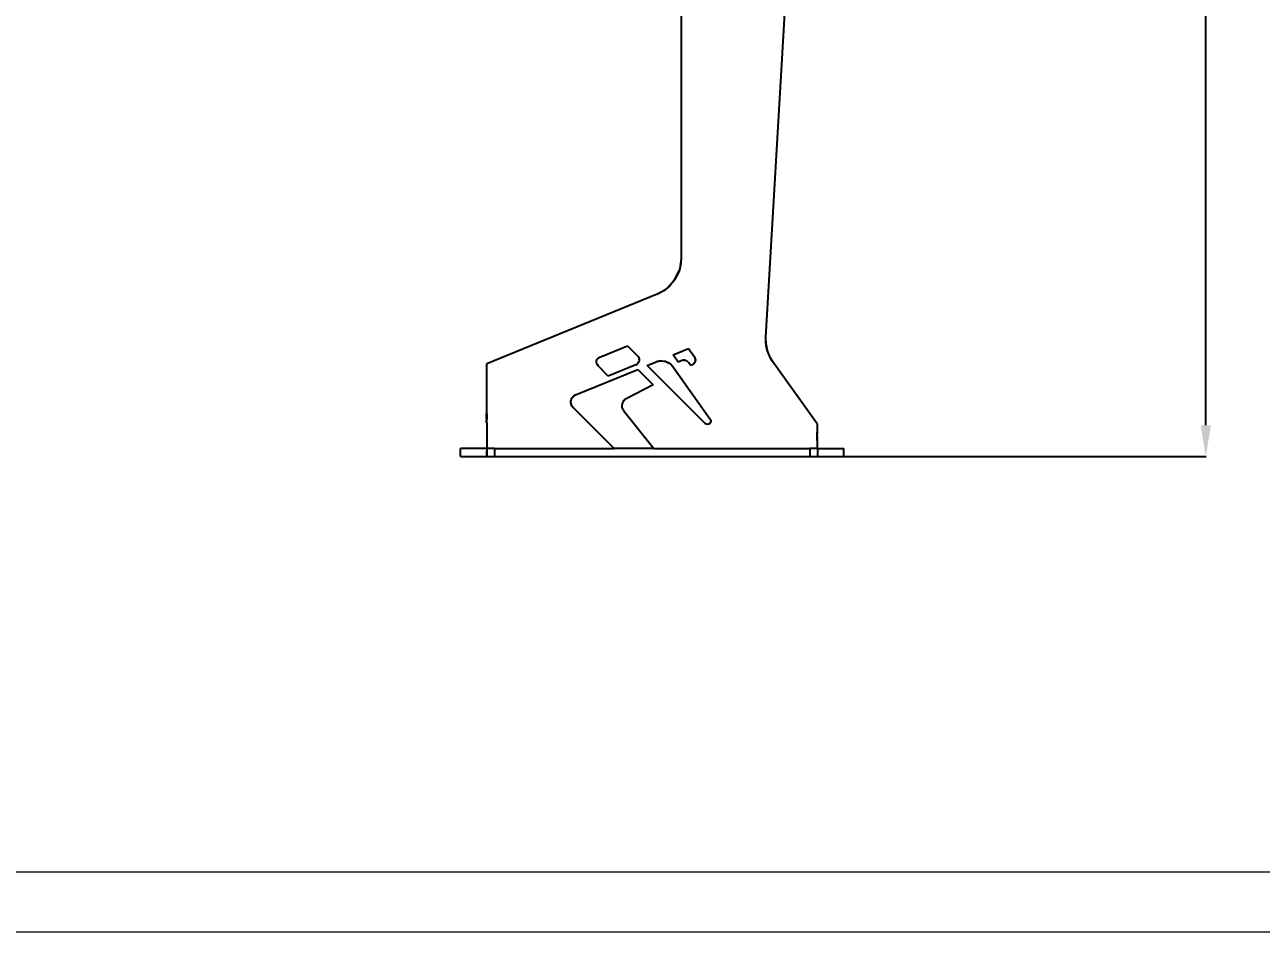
# Model space of a CAD drawing. Header units: millimetres. Extents: x -1533 to 3873, y -634 to 3374.
# Drawn here: x 60 to 1653, y -634 to 535 of the extents above; entities that cross this region are included whole.
import ezdxf

# ---------------------------------------------------------------- set-up
doc = ezdxf.new("R2010")
doc.units = ezdxf.units.MM
doc.header["$MEASUREMENT"] = 0
doc.layers.add('DIMS', color=7, linetype='Continuous')
doc.layers.add('tabelka', color=155, linetype='Continuous')
doc.styles.get("Standard").update_dxf_attribs({"font": 'arial.ttf'})
doc.dimstyles.new('ISO-25', dxfattribs={"dimtxt": 2.5, "dimasz": 2.5, "dimexe": 1.25, "dimexo": 0.625, "dimtad": 1, "dimtxsty": 'Standard', "dimcen": 2.5, "dimadec": 0, "dimazin": 0, "dimtfac": 1, "dimtmove": 0, "dimatfit": 3, "dimfxl": 1, "dimarcsym": 0})

# ---------------------------------------------------------------- blocks, each defined once
blk = doc.blocks.new('*D29')
at = {"layer": 'Defpoints', "color": 0}
for p in [(1386, 1449), (1114.4, -20.7), (1581.1, -20.7)]:
    blk.add_point(p, dxfattribs=at)
at = {"layer": 'DIMS', "color": 0, "lineweight": -2}
for p, q in [((1386.5, 1449), (1581.6, 1449)), ((1581.1, 1409), (1581.1, 826.5)), ((1581.1, 19.3), (1581.1, 670.3)), ((1114.9, -20.7), (1581.6, -20.7))]:
    blk.add_line(p, q, dxfattribs=at)
at = {"layer": 'DIMS', "color": 0}
for points in [[(1587.8, 1409), (1574.5, 1409), (1581.1, 1449)], [(1574.5, 19.3), (1587.8, 19.3), (1581.1, -20.7)]]:
    blk.add_solid(points, dxfattribs=at)
at = {"layer": 'DIMS', "color": 0, "insert": (1581.1, 748.4), "char_height": 55, "attachment_point": 5, "rotation": 90}
blk.add_mtext('147', dxfattribs=at)

msp = doc.modelspace()

# ---------------------------------------------------------------- linework, layer by layer
for p, q in [((905.38799, 1300.81803), (905.38799, 234.34221)), ((1014.3152, 132.97031), (1080.38799, 1261.73966)), ((905.38799, 234.34221), (903.46171, 221.40488)), ((904.42014, 224.55204), (903.46171, 221.40488)), ((905.38799, 234.34221), (904.42014, 224.55204)), ((896.90076, 206.47306), (902.51251, 218.28803)), ((901.55408, 215.14087), (896.90076, 206.47306)), ((902.51251, 218.28803), (901.55408, 215.14087)), ((903.46171, 221.40488), (902.51251, 218.28803)), ((874.32042, 188.06517), (885.56516, 194.7468)), ((883.01515, 192.66799), (874.32042, 188.06517)), ((885.56516, 194.7468), (883.01515, 192.66799)), ((888.09035, 196.80538), (885.56516, 194.7468)), ((888.09035, 196.80538), (896.90076, 206.47306)), ((890.64034, 198.88417), (888.09035, 196.80538)), ((896.90076, 206.47306), (890.64034, 198.88417)), ((874.32042, 188.06517), (654.88799, 98.293)), ((1014.30411, 127.32282), (1014.3152, 132.97031)), ((1014.78867, 123.15778), (1014.3152, 132.97031)), ((1014.54331, 125.17761), (1014.3152, 132.97031)), ((800.50054, 107.23377), (836.03143, 121.81823)), ((836.03143, 121.81823), (849.21677, 108.63289)), ((894.9314, 110.02655), (914.66948, 118.13521)), ((914.66948, 118.13521), (922.24661, 107.51269)), ((1014.54331, 125.17761), (1014.30411, 127.32282)), ((1014.74475, 123.37109), (1014.54331, 125.17761)), ((1014.78867, 123.15778), (1014.74475, 123.37109)), ((1014.92996, 121.71012), (1014.78867, 123.15778)), ((1014.78867, 123.15778), (1015.82871, 118.10705)), ((1016.18476, 116.20378), (1014.92996, 121.71012)), ((1016.47514, 115.37514), (1015.82871, 118.10705)), ((1015.82871, 118.10705), (1016.27176, 115.95549)), ((1016.27176, 115.95549), (1016.18476, 116.20378)), ((1016.47514, 115.37514), (1016.27176, 115.95549)), ((1016.5269, 115.22745), (1016.47514, 115.37514)), ((1018.0525, 110.87407), (1016.5269, 115.22745)), ((1019.03318, 108.84431), (1016.5269, 115.22745)), ((654.88799, 33.963), (654.88799, 98.293)), ((796.16664, 100.42299), (796.18272, 100.6369)), ((796.45842, 98.73144), (796.16664, 100.42299)), ((796.18272, 100.6369), (796.22576, 101.2095)), ((796.64609, 98.30738), (796.18272, 100.6369)), ((796.22576, 101.2095), (796.41852, 102.50542)), ((796.22576, 101.2095), (796.29531, 102.13469)), ((796.29531, 102.13469), (796.41852, 102.50542)), ((796.41852, 102.50542), (796.63947, 103.17021)), ((796.64609, 98.30738), (796.45842, 98.73144)), ((796.63947, 103.17021), (797.1681, 104.28444)), ((796.63947, 103.17021), (796.83669, 103.76361)), ((796.85599, 97.83305), (796.64609, 98.30738)), ((796.83669, 103.76361), (797.1681, 104.28444)), ((796.85599, 97.83305), (798.20888, 95.80834)), ((797.15306, 97.16176), (796.85599, 97.83305)), ((798.20888, 95.80834), (797.15306, 97.16176)), ((797.1681, 104.28444), (797.54476, 104.87638)), ((797.54476, 104.87638), (798.42277, 105.84124)), ((797.54476, 104.87638), (797.7582, 105.2118)), ((797.7582, 105.2118), (798.42277, 105.84124)), ((811.39284, 82.62436), (798.20888, 95.80834)), ((798.42277, 105.84124), (798.86388, 106.25902)), ((798.86388, 106.25902), (800.50054, 107.23377)), ((798.86388, 106.25902), (799.00447, 106.39218)), ((799.00447, 106.39218), (800.50054, 107.23377)), ((846.92481, 97.20733), (811.39284, 82.62436)), ((846.92481, 97.20733), (848.49665, 98.1434)), ((848.14026, 97.85237), (846.92481, 97.20733)), ((848.49665, 98.1434), (848.14026, 97.85237)), ((848.84966, 98.43167), (848.49665, 98.1434)), ((850.081, 99.78472), (848.84966, 98.43167)), ((849.20606, 98.72271), (848.84966, 98.43167)), ((850.081, 99.78472), (849.20606, 98.72271)), ((849.21677, 108.63289), (849.8205, 107.94447)), ((849.21677, 108.63289), (849.97269, 107.7167)), ((849.8205, 107.94447), (849.97269, 107.7167)), ((849.97269, 107.7167), (850.14583, 107.45757)), ((850.86522, 101.43764), (850.081, 99.78472)), ((850.73128, 100.99736), (850.081, 99.78472)), ((850.14583, 107.45757), (850.65381, 106.52489)), ((850.14583, 107.45757), (850.32919, 107.18314)), ((850.65381, 106.52489), (850.32919, 107.18314)), ((850.73418, 106.36193), (850.65381, 106.52489)), ((850.86522, 101.43764), (850.73128, 100.99736)), ((850.73418, 106.36193), (851.02851, 105.49488)), ((850.99783, 101.87352), (850.86522, 101.43764)), ((851.26702, 103.68314), (850.99783, 101.87352)), ((851.13178, 102.3138), (850.99783, 101.87352)), ((851.02851, 105.49488), (851.13058, 104.98165)), ((851.26702, 103.68314), (851.13058, 104.98165)), ((851.13058, 104.98165), (851.20712, 104.59683)), ((851.26702, 103.68314), (851.13178, 102.3138)), ((851.20712, 104.59683), (851.26702, 103.68314)), ((861.52497, 96.32454), (873.0546, 101.0581)), ((936.14585, 21.68763), (861.52497, 96.32454)), ((878.42258, 102.24115), (873.0546, 101.0581)), ((873.0546, 101.0581), (876.91402, 102.15896)), ((876.91402, 102.15896), (878.42258, 102.24115)), ((878.42258, 102.24115), (879.70988, 102.31129)), ((879.70988, 102.31129), (880.92142, 102.3773)), ((879.70988, 102.31129), (885.01009, 101.64744)), ((880.92142, 102.3773), (884.8776, 101.70227)), ((884.8776, 101.70227), (885.01009, 101.64744)), ((885.49711, 101.44586), (885.01009, 101.64744)), ((885.49711, 101.44586), (889.88792, 99.24603)), ((885.49711, 101.44586), (888.58588, 100.16745)), ((888.58588, 100.16745), (889.88792, 99.24603)), ((889.88792, 99.24603), (890.97699, 98.47533)), ((894.5428, 94.86251), (890.97699, 98.47533)), ((890.97699, 98.47533), (891.86189, 97.84911)), ((891.86189, 97.84911), (894.5428, 94.86251)), ((901.59897, 100.67939), (894.9314, 110.02655)), ((906.3327, 102.62429), (901.59897, 100.67939)), ((907.83399, 103.05288), (906.3327, 102.62429)), ((907.83399, 103.05288), (908.69165, 103.14299)), ((908.42986, 103.08543), (907.83399, 103.05288)), ((908.69165, 103.14299), (908.42986, 103.08543)), ((908.92182, 103.11231), (908.42986, 103.08543)), ((908.92182, 103.11231), (908.69165, 103.14299)), ((908.69165, 103.14299), (909.39293, 103.13804)), ((909.39293, 103.13804), (908.92182, 103.11231)), ((910.93196, 102.87556), (909.39293, 103.13804)), ((910.93196, 102.87556), (911.04344, 102.82942)), ((911.11608, 102.81974), (911.04344, 102.82942)), ((911.33588, 102.70838), (911.11608, 102.81974)), ((911.33588, 102.70838), (912.37456, 102.27848)), ((912.37456, 102.27848), (913.1151, 101.80703)), ((912.8532, 101.93971), (912.37456, 102.27848)), ((913.1151, 101.80703), (912.8532, 101.93971)), ((913.28938, 101.631), (912.8532, 101.93971)), ((913.64891, 101.37652), (913.1151, 101.80703)), ((913.1151, 101.80703), (913.28938, 101.631)), ((913.64891, 101.37652), (913.28938, 101.631)), ((914.69167, 100.21453), (913.64891, 101.37652)), ((917.609, 96.12476), (914.69167, 100.21453)), ((919.74288, 97.2194), (917.609, 96.12476)), ((919.74288, 97.2194), (921.13489, 98.19455)), ((920.82186, 97.90399), (919.74288, 97.2194)), ((921.13489, 98.19455), (920.82186, 97.90399)), ((921.44539, 98.48276), (921.13489, 98.19455)), ((922.52133, 99.79841), (921.44539, 98.48276)), ((921.75841, 98.77332), (921.44539, 98.48276)), ((922.52133, 99.79841), (921.75841, 98.77332)), ((922.24661, 107.51269), (922.70535, 106.77713)), ((923.20088, 101.35634), (922.52133, 99.79841)), ((923.08521, 100.94511), (922.52133, 99.79841)), ((922.70535, 106.77713), (923.06967, 105.99051)), ((923.06967, 105.99051), (923.33396, 105.16489)), ((923.20088, 101.35634), (923.08521, 100.94511)), ((923.31555, 101.76401), (923.20088, 101.35634)), ((923.54785, 103.44771), (923.31555, 101.76401)), ((923.43122, 102.17521), (923.31555, 101.76401)), ((923.49417, 104.31294), (923.33396, 105.16489)), ((923.54785, 103.44771), (923.43122, 102.17521)), ((923.49417, 104.31294), (923.54785, 103.44771)), ((1019.03318, 108.84431), (1018.0525, 110.87407)), ((1019.85564, 107.14201), (1019.03318, 108.84431)), ((1023.52398, 101.0134), (1019.85564, 107.14201)), ((1020.50935, 105.78899), (1019.85564, 107.14201)), ((1023.52398, 101.0134), (1020.50935, 105.78899)), ((1080.38798, 21.293), (1023.52398, 101.0134)), ((769.32891, 58.47258), (849.36569, 91.33223)), ((849.36569, 91.33223), (869.33628, 71.36164)), ((894.5428, 94.86251), (942.76297, 27.29001)), ((869.33628, 71.36164), (834.388, 53.43373)), ((763.13826, 48.74371), (763.16122, 49.04892)), ((763.55489, 46.32743), (763.13826, 48.74371)), ((763.16122, 49.04892), (763.22272, 49.86663)), ((763.82301, 45.72142), (763.16122, 49.04892)), ((763.22272, 49.86663), (763.49812, 51.71815)), ((763.22272, 49.86663), (763.32216, 51.18873)), ((763.32216, 51.18873), (763.49812, 51.71815)), ((763.49812, 51.71815), (763.81366, 52.66751)), ((763.81366, 52.66751), (764.56879, 54.2593)), ((763.81366, 52.66751), (764.09551, 53.51551)), ((764.09551, 53.51551), (764.56879, 54.2593)), ((764.56879, 54.2593), (765.10691, 55.10498)), ((765.10691, 55.10498), (766.36103, 56.48326)), ((765.10691, 55.10498), (765.41182, 55.58416)), ((765.41182, 55.58416), (766.36103, 56.48326)), ((766.36103, 56.48326), (766.99103, 57.08)), ((766.99103, 57.08), (769.32891, 58.47258)), ((766.99103, 57.08), (767.19194, 57.27031)), ((767.19194, 57.27031), (769.32891, 58.47258)), ((829.61324, 48.11129), (829.3259, 47.24395)), ((829.61324, 48.11129), (829.44801, 47.52391)), ((830.41876, 49.74944), (829.61324, 48.11129)), ((831.50865, 51.21386), (830.41876, 49.74944)), ((831.50865, 51.21386), (832.14922, 51.8654)), ((831.95584, 51.62894), (831.50865, 51.21386)), ((832.39939, 52.04065), (831.95584, 51.62894)), ((832.14922, 51.8654), (831.95584, 51.62894)), ((832.84659, 52.45575), (832.14922, 51.8654)), ((832.39939, 52.04065), (832.14922, 51.8654)), ((832.84659, 52.45575), (832.39939, 52.04065)), ((834.388, 53.43373), (832.84659, 52.45575)), ((654.88799, 33.963), (654.66799, 33.963)), ((654.66799, 29.44668), (654.66799, 33.963)), ((654.88799, 33.963), (654.88799, 29.44668)), ((763.82301, 45.72142), (763.55489, 46.32743)), ((764.12276, 45.04392), (763.82301, 45.72142)), ((764.12276, 45.04392), (766.05486, 42.15171)), ((764.54695, 44.08516), (764.12276, 45.04392)), ((766.05486, 42.15171), (764.54695, 44.08516)), ((818.90004, -10.707), (766.05486, 42.15171)), ((829.11893, 46.35401), (828.95232, 44.53614)), ((828.95232, 44.53614), (829.01445, 43.42307)), ((829.01445, 43.42307), (829.08216, 43.02216)), ((829.09836, 42.83331), (829.08216, 43.02216)), ((829.09836, 42.83331), (829.14239, 42.66554)), ((829.3259, 47.24395), (829.11893, 46.35401)), ((829.28416, 46.9414), (829.11893, 46.35401)), ((829.20011, 42.32383), (829.14239, 42.66554)), ((829.50694, 41.25209), (829.20011, 42.32383)), ((829.44801, 47.52391), (829.28416, 46.9414)), ((829.28416, 46.9414), (829.3259, 47.24395)), ((829.44801, 47.52391), (829.3259, 47.24395)), ((829.52471, 41.20893), (829.50694, 41.25209)), ((829.52471, 41.20893), (829.53224, 41.18021)), ((829.53224, 41.18021), (829.57809, 41.0792)), ((829.93118, 40.22116), (829.57809, 41.0792)), ((830.14143, 39.83807), (829.93118, 40.22116)), ((830.14143, 39.83807), (830.22452, 39.655)), ((830.32126, 39.51038), (830.22452, 39.655)), ((830.32126, 39.51038), (830.46753, 39.24386)), ((830.46753, 39.24386), (831.10932, 38.33233)), ((831.10932, 38.33233), (869.89949, -10.707)), ((654.88799, 29.44668), (654.66799, 29.44668)), ((654.66799, 29.44668), (654.66799, 28.2901)), ((654.88799, 28.2901), (654.66799, 28.2901)), ((654.66799, 27.13728), (654.66799, 28.2901)), ((654.88799, 27.13728), (654.66799, 27.13728)), ((654.66799, 27.10739), (654.66799, 27.13728)), ((654.88799, 27.10739), (654.66799, 27.10739)), ((654.66799, 27.10739), (654.66799, 25.9836)), ((654.88799, 25.9836), (654.66799, 25.9836)), ((654.66799, 22.623), (654.66799, 25.9836)), ((654.88799, 22.60153), (654.66799, 22.623)), ((654.88799, 29.44668), (654.88799, 28.2901)), ((654.88799, 28.2901), (654.88799, 27.13728)), ((654.88799, 27.13728), (654.88799, 27.10739)), ((654.88799, 25.9836), (654.88799, 27.10739)), ((654.88799, 22.60153), (654.88799, 25.9836)), ((654.88799, 22.60153), (654.88799, -10.707)), ((937.04674, 20.99622), (936.14585, 21.68763)), ((937.39858, 20.85044), (936.14585, 21.68763)), ((937.39858, 20.85044), (937.04674, 20.99622)), ((937.74425, 20.70722), (937.39858, 20.85044)), ((939.22179, 20.41322), (937.74425, 20.70722)), ((938.09587, 20.56154), (937.74425, 20.70722)), ((939.22179, 20.41322), (938.09587, 20.56154)), ((940.6996, 20.70711), (939.22179, 20.41322)), ((940.3477, 20.56138), (939.22179, 20.41322)), ((940.6996, 20.70711), (940.3477, 20.56138)), ((941.04535, 20.8503), (940.6996, 20.70711)), ((942.2979, 21.6872), (941.04535, 20.8503)), ((941.39691, 20.99591), (941.04535, 20.8503)), ((942.2979, 21.6872), (941.39691, 20.99591)), ((943.13496, 22.93989), (942.2979, 21.6872)), ((942.98924, 22.58813), (942.2979, 21.6872)), ((943.206, 26.50993), (942.76297, 27.29001)), ((943.13496, 22.93989), (942.98924, 22.58813)), ((943.27819, 23.28564), (943.13496, 22.93989)), ((943.206, 26.50993), (943.47959, 25.65555)), ((943.5721, 24.76322), (943.27819, 23.28564)), ((943.42386, 23.63731), (943.27819, 23.28564)), ((943.5721, 24.76322), (943.42386, 23.63731)), ((943.47959, 25.65555), (943.5721, 24.76322)), ((1080.38798, 21.293), (1080.38799, 10.963)), ((1080.38799, 10.963), (1080.60799, 10.96298)), ((1080.38799, 10.963), (1080.38799, 7.60239)), ((1080.38799, 7.60239), (1080.60799, 7.60239)), ((1080.38799, 6.45401), (1080.38799, 7.60239)), ((1080.38799, 6.45401), (1080.60799, 6.45401)), ((1080.38799, 5.3109), (1080.38799, 6.45401)), ((1080.38799, 5.3109), (1080.60799, 5.3109)), ((1080.38799, 4.14462), (1080.38799, 5.3109)), ((1080.38799, 4.14462), (1080.60799, 4.14462)), ((1080.38799, 4.14462), (1080.38799, -0.39847)), ((1080.60799, 7.60239), (1080.60799, 10.96298)), ((1080.60799, 6.45401), (1080.60799, 7.60239)), ((1080.60799, 5.3109), (1080.60799, 6.45401)), ((1080.60799, 5.3109), (1080.60799, 4.14462)), ((1080.60799, -0.37697), (1080.60799, 4.14462)), ((620.88799, -20.707), (620.88799, -10.707)), ((654.88799, -10.707), (620.88799, -10.707)), ((654.75751, -20.707), (654.75751, -14.04033)), ((664.88799, -10.707), (654.88799, -10.707)), ((654.88799, -10.707), (654.88799, -20.707)), ((664.88799, -10.707), (818.90004, -10.707)), ((664.88799, -10.707), (664.88799, -20.707)), ((869.89949, -10.707), (818.90004, -10.707)), ((869.89949, -10.707), (1070.89145, -10.707)), ((1080.38799, -10.707), (1070.89145, -10.707)), ((1070.89145, -10.707), (1070.89145, -20.707)), ((1080.38799, -0.39847), (1080.60799, -0.37697)), ((1080.38799, -0.39847), (1080.38799, -10.707)), ((1080.89145, -10.707), (1080.38799, -10.707)), ((1080.89145, -10.707), (1081.14746, -10.707)), ((1080.89145, -10.707), (1080.89145, -20.707)), ((1081.14746, -20.707), (1081.14746, -10.707)), ((1081.14746, -10.707), (1114.87155, -10.707)), ((1114.87155, -20.707), (1114.87155, -10.707)), ((620.88799, -20.707), (654.75751, -20.707)), ((654.88799, -20.707), (654.75751, -20.707)), ((654.88799, -20.707), (664.88799, -20.707)), ((664.88799, -20.707), (1070.89145, -20.707)), ((1070.89145, -20.707), (1080.89145, -20.707)), ((1081.14746, -20.707), (1080.89145, -20.707)), ((1081.14746, -20.707), (1114.87155, -20.707))]:
    msp.add_line(p, q)
at = {"layer": 'tabelka', "lineweight": 5}
for points in [[(-1533.38473, 3373.87776), (3872.98413, 3373.87776), (3872.98413, -633.77629), (-1533.38473, -633.77629)], [(-1455.98473, 3296.47776), (3795.58413, 3296.47776), (3795.58413, -556.37629), (-1455.98473, -556.37629)]]:
    msp.add_lwpolyline(points, close=True, dxfattribs=at)

# ---------------------------------------------------------------- dimensions: what is measured, and where the dimension line sits
at = {"layer": 'DIMS'}
dim = msp.add_linear_dim(base=(1581.146, -20.707), p1=(1385.98708, 1449.0127), p2=(1114.37155, -20.707), angle=270, text='147', dimstyle='ISO-25', override={"dimtxt": 55, "dimasz": 40, "dimexe": 0.5, "dimexo": 0.5, "dimgap": 20, "dimtad": 0, "dimtih": 1, "dimtoh": 1, "dimdec": 0, "dimzin": 0, "dimadec": 2, "dimtfac": 2, "dimtdec": 1, "dimtzin": 0}, dxfattribs=at)
dim.commit()
dim.dimension.update_dxf_attribs({"geometry": '*D29', "text_midpoint": (1581.146, 748.38677), "dimtype": 160, "text_rotation": 90})

doc.saveas('drawing.dxf')
